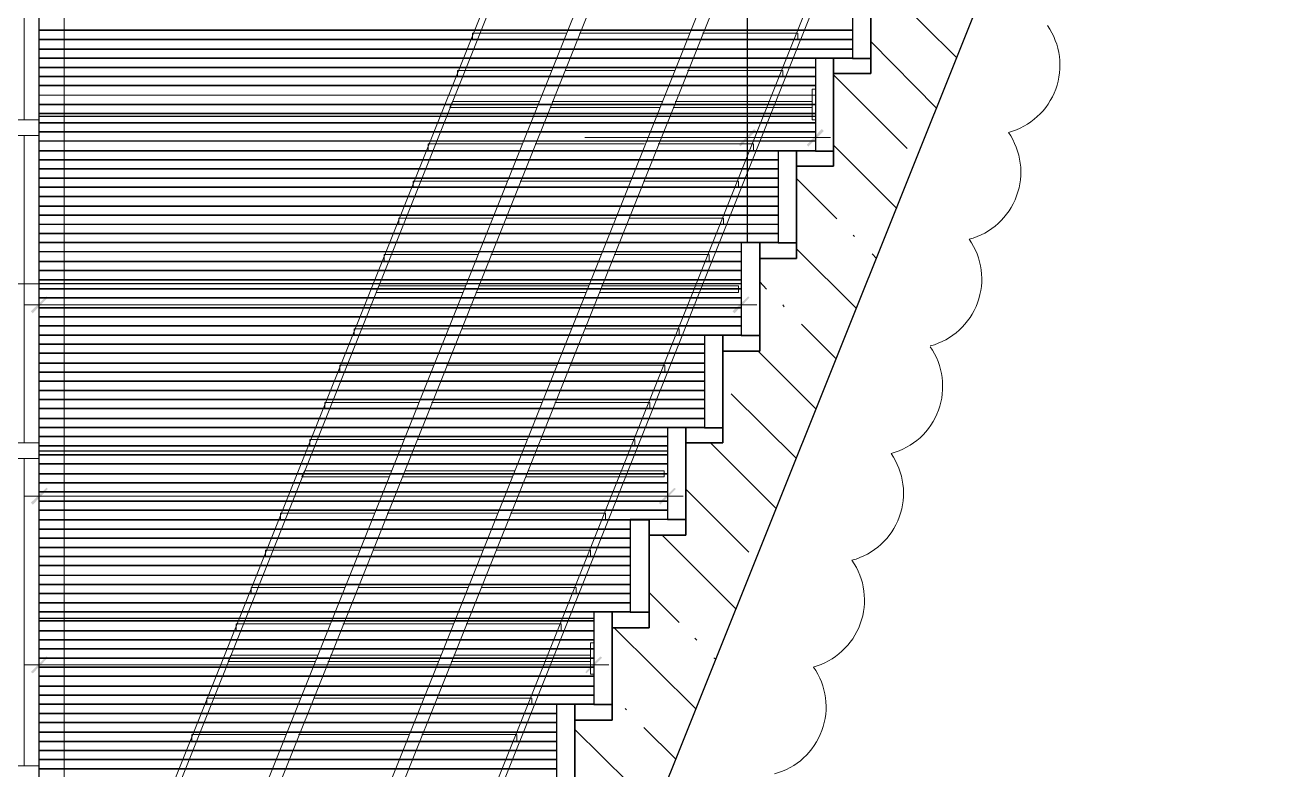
# Model space of a CAD drawing. Header units: millimetres. Extents: x -356862 to 418287, y 0 to 839748.
# Drawn here: x 22.232 to 25.466, y 8.487 to 10.392 of the extents above; entities that cross this region are included whole.
import ezdxf

# ---------------------------------------------------------------- set-up
doc = ezdxf.new("R2010")
doc.units = ezdxf.units.MM
doc.layers.add('PDF _Геометрия', color=7, linetype='Continuous', true_color=0xbababa)
doc.layers.add('PDF _Сплошная заливка', color=7, linetype='Continuous', true_color=0xf50000)

msp = doc.modelspace()

# ---------------------------------------------------------------- linework, layer by layer
at = {"layer": 'PDF _Геометрия', "lineweight": 5}
for points in [[(25.1848, 13.4969), (25.2131, 13.4969), (25.2131, 13.8736), (25.1814, 13.8736), (25.1814, 13.4969), (21.8866, 5.2572), (21.8999, 5.2506), (21.9149, 5.2456), (25.2114, 13.4852), (25.1964, 13.4919), (25.1814, 13.4969)], [(23.6115, 10.3554), (23.3765, 10.3554), (23.3765, 10.372), (23.6165, 10.372)], [(23.6432, 10.3554), (23.9265, 10.3554)], [(23.9315, 10.372), (23.6498, 10.372)], [(23.9648, 10.372), (24.2081, 10.372), (24.2081, 10.3554), (23.9582, 10.3554)], [(23.5732, 10.262), (23.3382, 10.262), (23.3382, 10.277), (23.5798, 10.277)], [(23.6065, 10.262), (23.8882, 10.262)], [(23.8948, 10.277), (23.6132, 10.277)], [(23.9265, 10.277), (24.1698, 10.277), (24.1698, 10.262), (23.9215, 10.262)], [(24.2531, 10.1504), (24.2448, 10.1504), (24.2448, 10.2287), (24.2531, 10.2287)], [(23.5482, 10.197), (23.3248, 10.197), (23.3182, 10.182), (23.5415, 10.182)], [(23.8632, 10.197), (23.5798, 10.197)], [(24.2448, 10.197), (23.8948, 10.197)], [(23.8565, 10.182), (23.5748, 10.182)], [(24.2448, 10.182), (23.8898, 10.182)], [(23.4982, 10.0721), (23.2632, 10.0721), (23.2632, 10.0887), (23.5032, 10.0887)], [(23.5298, 10.0721), (23.8132, 10.0721)], [(23.8165, 10.0887), (23.5365, 10.0887)], [(23.8515, 10.0887), (24.0948, 10.0887), (24.0948, 10.0721), (23.8448, 10.0721)], [(23.4598, 9.9787), (23.2248, 9.9787), (23.2248, 9.9937), (23.4665, 9.9937)], [(23.7815, 9.9937), (23.4982, 9.9937)], [(23.8132, 9.9937), (24.0565, 9.9937), (24.0565, 9.9787), (23.8082, 9.9787)], [(23.4932, 9.9787), (23.7748, 9.9787)], [(23.4215, 9.8837), (23.1882, 9.8837), (23.1882, 9.8987), (23.4282, 9.8987)], [(23.7432, 9.8987), (23.4615, 9.8987)], [(23.7765, 9.8987), (24.0181, 9.8987), (24.0181, 9.8837), (23.7698, 9.8837)], [(23.4548, 9.8837), (23.7365, 9.8837)], [(23.3848, 9.7887), (23.1499, 9.7887), (23.1499, 9.8054), (23.3898, 9.8054)], [(23.7048, 9.8054), (23.4232, 9.8054)], [(23.7382, 9.8054), (23.9815, 9.8054), (23.9815, 9.7887), (23.7315, 9.7887)], [(23.4165, 9.7887), (23.6998, 9.7887)], [(23.3582, 9.7254), (23.1365, 9.7254), (23.1299, 9.7087), (23.3515, 9.7087)], [(23.6665, 9.7087), (23.3848, 9.7087)], [(23.6732, 9.7254), (23.3915, 9.7254)], [(23.7065, 9.7254), (24.0565, 9.7254), (24.0565, 9.7087), (23.6998, 9.7087)], [(23.3082, 9.6004), (23.0732, 9.6004), (23.0732, 9.6154), (23.3148, 9.6154)], [(23.6298, 9.6154), (23.3482, 9.6154)], [(23.6632, 9.6154), (23.9048, 9.6154), (23.9048, 9.6004), (23.6565, 9.6004)], [(23.3415, 9.6004), (23.6232, 9.6004)], [(23.2715, 9.5054), (23.0365, 9.5054), (23.0365, 9.5221), (23.2765, 9.5221)], [(23.5915, 9.5221), (23.3098, 9.5221)], [(23.6248, 9.5221), (23.8682, 9.5221), (23.8682, 9.5054), (23.6182, 9.5054)], [(23.3032, 9.5054), (23.5865, 9.5054)], [(23.2332, 9.4104), (22.9982, 9.4104), (22.9982, 9.4271), (23.2398, 9.4271)], [(23.5548, 9.4271), (23.2715, 9.4271)], [(23.5865, 9.4271), (23.8298, 9.4271), (23.8298, 9.4104), (23.5815, 9.4104)], [(23.2665, 9.4104), (23.5482, 9.4104)], [(23.1948, 9.3171), (22.9599, 9.3171), (22.9599, 9.3321), (23.2015, 9.3321)], [(23.2282, 9.3171), (23.5098, 9.3171)], [(23.5165, 9.3321), (23.2348, 9.3321)], [(23.5498, 9.3321), (23.7915, 9.3321), (23.7915, 9.3171), (23.5432, 9.3171)], [(23.1699, 9.2521), (22.9465, 9.2521), (22.9399, 9.2371), (23.1632, 9.2371)], [(23.4848, 9.2521), (23.2032, 9.2521)], [(23.5182, 9.2521), (23.8665, 9.2521), (23.8665, 9.2371), (23.5115, 9.2371)], [(23.4782, 9.2371), (23.1965, 9.2371)], [(23.1199, 9.1271), (22.8849, 9.1271), (22.8849, 9.1438), (23.1265, 9.1438)], [(23.1532, 9.1271), (23.4348, 9.1271)], [(23.4415, 9.1438), (23.1582, 9.1438)], [(23.4732, 9.1438), (23.7165, 9.1438), (23.7165, 9.1271), (23.4682, 9.1271)], [(23.0815, 9.0338), (22.8465, 9.0338), (22.8465, 9.0488), (23.0882, 9.0488)], [(23.1149, 9.0338), (23.3965, 9.0338)], [(23.4032, 9.0488), (23.1215, 9.0488)], [(23.4365, 9.0488), (23.6782, 9.0488), (23.6782, 9.0338), (23.4298, 9.0338)], [(23.0432, 8.9388), (22.8099, 8.9388), (22.8099, 8.9538), (23.0499, 8.9538)], [(23.0765, 8.9388), (23.3582, 8.9388)], [(23.3648, 8.9538), (23.0832, 8.9538)], [(23.3982, 8.9538), (23.6415, 8.9538), (23.6415, 8.9388), (23.3915, 8.9388)], [(23.0065, 8.8438), (22.7715, 8.8438), (22.7715, 8.8604), (23.0132, 8.8604)], [(23.0399, 8.8438), (23.3215, 8.8438)], [(23.3282, 8.8604), (23.0449, 8.8604)], [(23.3598, 8.8604), (23.6032, 8.8604), (23.6032, 8.8438), (23.3548, 8.8438)], [(23.6865, 8.7321), (23.6782, 8.7321), (23.6782, 8.8121), (23.6865, 8.8121)], [(22.9799, 8.7804), (22.7582, 8.7804), (22.7515, 8.7638), (22.9749, 8.7638)], [(23.2948, 8.7804), (23.0132, 8.7804)], [(23.6782, 8.7804), (23.3282, 8.7804)], [(23.2898, 8.7638), (23.0065, 8.7638)], [(23.6782, 8.7638), (23.3215, 8.7638)], [(22.9299, 8.6554), (22.6965, 8.6554), (22.6965, 8.6704), (22.9365, 8.6704)], [(23.2515, 8.6704), (22.9699, 8.6704)], [(23.2848, 8.6704), (23.5282, 8.6704), (23.5282, 8.6554), (23.2782, 8.6554)], [(22.9632, 8.6554), (23.2448, 8.6554)], [(22.8932, 8.5604), (22.6582, 8.5604), (22.6582, 8.5771), (22.8999, 8.5771)], [(23.2148, 8.5771), (22.9315, 8.5771)], [(23.2465, 8.5771), (23.4898, 8.5771), (23.4898, 8.5604), (23.2398, 8.5604)], [(22.9265, 8.5604), (23.2082, 8.5604)]]:
    msp.add_lwpolyline(points, dxfattribs=at)
for points in [[(21.4149, 5.4656), (21.4316, 5.4656), (24.6481, 13.5036), (24.6315, 13.5036)], [(24.8964, 13.4852), (24.8814, 13.4919), (24.8664, 13.4969), (21.5716, 5.2572), (21.5849, 5.2506), (21.5999, 5.2456)], [(22.2349, 5.4456), (22.2516, 5.4456), (25.4631, 13.4769), (25.4464, 13.4769)]]:
    msp.add_lwpolyline(points, close=True, dxfattribs=at)
at = {"layer": 'PDF _Геометрия', "color": 7, "lineweight": 30}
for points in [[(22.6132, 5.3072), (25.8264, 13.3386)], [(24.3948, 10.5037), (24.3948, 10.2687), (24.2998, 10.2687), (24.2998, 10.0321), (24.2048, 10.0321), (24.2048, 9.7954), (24.1115, 9.7954), (24.1115, 9.5587), (24.0165, 9.5587), (24.0165, 9.3237), (23.9215, 9.3237), (23.9215, 9.0871), (23.8282, 9.0871), (23.8282, 8.8504), (23.7332, 8.8504), (23.7332, 8.6138), (23.6382, 8.6138), (23.6382, 8.3788)]]:
    msp.add_lwpolyline(points, dxfattribs=at)
at = {"layer": 'PDF _Геометрия', "color": 7, "lineweight": 9}
msp.add_lwpolyline([(22.3316, 11.0153), (22.3316, 8.4171), (22.2682, 8.4171), (22.2682, 11.0153)], dxfattribs=at)
at = {"layer": 'PDF _Геометрия', "color": 150, "lineweight": 30, "true_color": 0x0080ff}
for points in [[(22.2682, 7.7088), (22.2682, 11.0153), (24.5365, 11.0153), (24.5365, 10.7804), (24.4415, 10.7804), (24.4415, 10.5437), (24.3481, 10.5437), (24.3481, 10.307), (24.2531, 10.307), (24.2531, 10.0704), (24.1581, 10.0704), (24.1581, 9.8354), (24.0631, 9.8354), (24.0631, 9.5987), (23.9698, 9.5987), (23.9698, 9.3621), (23.8748, 9.3621), (23.8748, 9.1271), (23.7798, 9.1254), (23.7798, 8.8904), (23.6865, 8.8904), (23.6865, 8.6538), (23.5915, 8.6538), (23.5915, 8.4171)], [(24.0798, 9.8354), (24.0798, 11.0153)], [(24.2531, 10.1587), (22.2682, 10.1587)], [(24.0631, 9.7304), (22.2682, 9.7304)], [(23.8748, 9.3021), (22.2682, 9.3021)], [(23.6865, 8.8738), (22.2682, 8.8738)]]:
    msp.add_lwpolyline(points, dxfattribs=at)
at = {"layer": 'PDF _Геометрия', "color": 252, "lineweight": 5, "true_color": 0x989898}
msp.add_lwpolyline([(19.5367, 10.977), (19.595, 10.977), (20.4383, 10.977), (22.2682, 10.977), (22.2682, 10.937), (22.2682, 10.1504), (22.2299, 10.1504), (22.2299, 10.937), (22.2682, 10.937), (20.4383, 10.937), (19.595, 10.937)], dxfattribs=at)
at = {"layer": 'PDF _Геометрия', "color": 7, "lineweight": 30}
for points in [[(24.3481, 10.5437), (24.3481, 10.307), (24.3948, 10.307), (24.3948, 10.5437)], [(24.2531, 10.307), (24.2531, 10.0704), (24.2998, 10.0704), (24.2998, 10.307)], [(24.3948, 10.307), (24.2998, 10.307), (24.2998, 10.2687), (24.3948, 10.2687)], [(24.1581, 10.0704), (24.1581, 9.8354), (24.2048, 9.8354), (24.2048, 10.0704)], [(24.2998, 10.0704), (24.2048, 10.0704), (24.2048, 10.0321), (24.2998, 10.0321)], [(24.0631, 9.8354), (24.0631, 9.5987), (24.1115, 9.5987), (24.1115, 9.8354)], [(24.2048, 9.8354), (24.1115, 9.8354), (24.1115, 9.7954), (24.2048, 9.7954)], [(23.9698, 9.5987), (23.9698, 9.3621), (24.0165, 9.3621), (24.0165, 9.5987)], [(24.1115, 9.5987), (24.0165, 9.5987), (24.0165, 9.5587), (24.1115, 9.5587)], [(23.8748, 9.3621), (23.8748, 9.1271), (23.9215, 9.1271), (23.9215, 9.3621)], [(24.0165, 9.3621), (23.9215, 9.3621), (23.9215, 9.3237), (24.0165, 9.3237)], [(23.7798, 9.1271), (23.7798, 8.8904), (23.8282, 8.8904), (23.8282, 9.1271)], [(23.9215, 9.1271), (23.8282, 9.1271), (23.8282, 9.0871), (23.9215, 9.0871)], [(23.6865, 8.8904), (23.6865, 8.6538), (23.7332, 8.6538), (23.7332, 8.8904)], [(23.8282, 8.8904), (23.7332, 8.8904), (23.7332, 8.8504), (23.8282, 8.8504)], [(23.5915, 8.6538), (23.5915, 8.4171), (23.6382, 8.4171), (23.6382, 8.6538)], [(23.7332, 8.6538), (23.6382, 8.6538), (23.6382, 8.6138), (23.7332, 8.6138)]]:
    msp.add_lwpolyline(points, close=True, dxfattribs=at)
at = {"layer": 'PDF _Геометрия', "color": 7, "lineweight": 18}
for points in [[(22.2682, 10.5087), (22.2682, 9.6387)], [(24.2531, 10.1504), (24.2531, 10.1437)], [(23.6632, 10.1054), (24.0798, 10.1054)], [(24.0398, 10.1054), (24.2915, 10.1054)], [(24.0798, 10.0804), (24.0798, 10.0654)], [(24.0631, 9.6771), (24.0631, 9.7171)], [(24.1031, 9.6771), (22.2299, 9.6771)], [(22.2682, 9.2254), (22.2682, 9.1488)], [(23.8748, 9.2238), (23.8748, 9.1488)], [(23.9148, 9.1871), (22.2299, 9.1871)], [(22.2682, 8.7954), (22.2682, 8.7154)], [(23.6865, 8.7954), (23.6865, 8.7154)], [(22.2299, 8.7554), (23.7248, 8.7554)]]:
    msp.add_lwpolyline(points, dxfattribs=at)
at = {"layer": 'PDF _Геометрия', "color": 8, "lineweight": 9, "true_color": 0x808080}
for points in [[(24.6148, 10.3087), (24.4431, 10.4804)], [(24.5631, 10.1804), (24.3948, 10.3504)], [(24.4881, 10.0771), (24.2998, 10.2654)], [(24.4615, 9.9237), (24.2998, 10.0854)], [(24.3081, 9.8971), (24.2048, 10.0004)], [(24.3531, 9.8521), (24.3498, 9.8554)], [(24.3581, 9.6671), (24.2048, 9.8204)], [(24.4098, 9.7954), (24.3981, 9.8071)], [(24.1281, 9.7171), (24.1115, 9.7354)], [(24.1731, 9.6721), (24.1698, 9.6771)], [(24.3065, 9.5387), (24.2181, 9.6271)], [(24.2548, 9.4104), (24.1065, 9.5587)], [(24.2048, 9.2837), (24.0381, 9.4487)], [(24.1531, 9.1554), (23.9848, 9.3237)], [(24.0831, 9.0438), (23.9215, 9.2054)], [(24.0498, 8.8988), (23.8615, 9.0871)], [(23.9048, 8.8638), (23.8282, 8.9404)], [(23.9482, 8.6421), (23.7382, 8.8504)], [(23.9498, 8.8188), (23.9448, 8.8238)], [(23.9982, 8.7704), (23.9932, 8.7738)], [(23.7698, 8.6404), (23.7665, 8.6438)], [(23.8448, 8.3855), (23.6382, 8.5904)], [(23.8965, 8.5138), (23.8148, 8.5954)]]:
    msp.add_lwpolyline(points, dxfattribs=at)
at = {"layer": 'PDF _Геометрия', "color": 1, "lineweight": 20}
for points in [[(24.5472, 9.5716, 0.52057), (24.6468, 9.8448, 0.520571), (24.7468, 10.1181, 0.520571), (24.8468, 10.3914)], [(24.2472, 8.7499, 0.520571), (24.3468, 9.0231, 0.520571), (24.4468, 9.2964, 0.520571), (24.5468, 9.5698)]]:
    msp.add_lwpolyline(points, format="xyb", dxfattribs=at)
at = {"layer": 'PDF _Геометрия', "color": 254, "lineweight": 5, "true_color": 0xdcdcdc}
for points in [[(24.3481, 10.3804), (22.2682, 10.3804)], [(24.3481, 10.357), (22.2682, 10.357)], [(24.3481, 10.3304), (22.2682, 10.3304)], [(24.2531, 10.307), (22.2682, 10.307)], [(24.2531, 10.2837), (22.2682, 10.2837)], [(24.2531, 10.262), (22.2682, 10.262)], [(24.2531, 10.2387), (22.2682, 10.2387)], [(24.2531, 10.2137), (22.2682, 10.2137)], [(24.2531, 10.1887), (22.2682, 10.1887)], [(24.2531, 10.1654), (22.2682, 10.1654)], [(24.2531, 10.1437), (22.2682, 10.1437)], [(24.2531, 10.1204), (22.2682, 10.1204)], [(24.2531, 10.097), (22.2682, 10.097)], [(24.1581, 10.0704), (22.2682, 10.0704)], [(24.1581, 10.0471), (22.2682, 10.0471)], [(24.1581, 10.0237), (22.2682, 10.0237)], [(24.1581, 10.0021), (22.2682, 10.0021)], [(24.1581, 9.9787), (22.2682, 9.9787)], [(24.1581, 9.9554), (22.2682, 9.9554)], [(24.1581, 9.9287), (22.2682, 9.9287)], [(24.1581, 9.9054), (22.2682, 9.9054)], [(24.1581, 9.8821), (22.2682, 9.8821)], [(24.1581, 9.8604), (22.2682, 9.8604)], [(24.1581, 9.8371), (22.2682, 9.8371)], [(24.0631, 9.8354), (22.2682, 9.8354), (24.1581, 9.8354)], [(24.0631, 9.8137), (22.2682, 9.8137)], [(24.0631, 9.7871), (22.2682, 9.7871)], [(24.0631, 9.7637), (22.2682, 9.7637)], [(24.0631, 9.7404), (22.2682, 9.7404)], [(24.0631, 9.7187), (22.2682, 9.7187)], [(24.0631, 9.6954), (22.2682, 9.6954)], [(24.0631, 9.6687), (22.2682, 9.6687)], [(24.0631, 9.6454), (22.2682, 9.6454)], [(24.0631, 9.6221), (22.2682, 9.6221)], [(24.0631, 9.6004), (22.2682, 9.6004)], [(23.9698, 9.5987), (22.2682, 9.5987), (24.0631, 9.5987)], [(23.9698, 9.5771), (22.2682, 9.5771)], [(23.9698, 9.5537), (22.2682, 9.5537)], [(23.9698, 9.5271), (22.2682, 9.5271)], [(23.9698, 9.5037), (22.2682, 9.5037)], [(23.9698, 9.4804), (22.2682, 9.4804)], [(23.9698, 9.4587), (22.2682, 9.4587)], [(23.9698, 9.4354), (22.2682, 9.4354)], [(23.9698, 9.4121), (22.2682, 9.4121)], [(23.9698, 9.3854), (22.2682, 9.3854)], [(23.8748, 9.3621), (22.2682, 9.3621)], [(23.8748, 9.3387), (22.2682, 9.3387)], [(23.8748, 9.3171), (22.2682, 9.3171)], [(23.8748, 9.2937), (22.2682, 9.2937)], [(23.8748, 9.2704), (22.2682, 9.2704)], [(23.8748, 9.2438), (22.2682, 9.2438)], [(23.8748, 9.2204), (22.2682, 9.2204)], [(23.8748, 9.1971), (22.2682, 9.1971)], [(23.8748, 9.1754), (22.2682, 9.1754)], [(23.8748, 9.1521), (22.2682, 9.1521)], [(23.8282, 9.1254), (22.2682, 9.1254)], [(23.7798, 9.1021), (22.2682, 9.1021)], [(23.7798, 9.0788), (22.2682, 9.0788)], [(23.7798, 9.0571), (22.2682, 9.0571)], [(23.7798, 9.0338), (22.2682, 9.0338)], [(23.7798, 9.0104), (22.2682, 9.0104)], [(23.7798, 8.9838), (22.2682, 8.9838)], [(23.7798, 8.9604), (22.2682, 8.9604)], [(23.7798, 8.9371), (22.2682, 8.9371)], [(23.7798, 8.9154), (22.2682, 8.9154)], [(23.7798, 8.8921), (22.2682, 8.8921)], [(23.6865, 8.8688), (22.2682, 8.8688)], [(23.6865, 8.8421), (22.2682, 8.8421)], [(23.6865, 8.8188), (22.2682, 8.8188)], [(23.6865, 8.7954), (22.2682, 8.7954)], [(23.6865, 8.7738), (22.2682, 8.7738)], [(23.6865, 8.7504), (22.2682, 8.7504)], [(23.6865, 8.7271), (22.2682, 8.7271)], [(23.6865, 8.7004), (22.2682, 8.7004)], [(23.6865, 8.6771), (22.2682, 8.6771)], [(23.6865, 8.6554), (22.2682, 8.6554)], [(23.5915, 8.6321), (22.2682, 8.6321)], [(23.5915, 8.6088), (22.2682, 8.6088)], [(23.5915, 8.5821), (22.2682, 8.5821)], [(23.5915, 8.5588), (22.2682, 8.5588)], [(23.5915, 8.5354), (22.2682, 8.5354)], [(23.5915, 8.5138), (22.2682, 8.5138)], [(23.5915, 8.4904), (22.2682, 8.4904)]]:
    msp.add_lwpolyline(points, dxfattribs=at)
for points in [[(22.2682, 10.3787), (24.3481, 10.3787)], [(22.2682, 10.3554), (24.3481, 10.3554)], [(22.2682, 10.332), (24.3481, 10.332)], [(22.2682, 10.3087), (24.3481, 10.3087)], [(22.2682, 10.2854), (24.2531, 10.2854)], [(22.2682, 10.2604), (24.2531, 10.2604)], [(22.2682, 10.237), (24.2531, 10.237)], [(22.2682, 10.2137), (24.2531, 10.2137)], [(22.2682, 10.1904), (24.2531, 10.1904)], [(22.2682, 10.167), (24.2531, 10.167)], [(22.2682, 10.142), (24.2531, 10.142)], [(22.2682, 10.1187), (24.2531, 10.1187)], [(22.2682, 10.0954), (24.2531, 10.0954)], [(22.2682, 10.0721), (24.2531, 10.0721)], [(22.2682, 10.0487), (24.1581, 10.0487)], [(22.2682, 10.0254), (24.1581, 10.0254)], [(22.2682, 10.0004), (24.1581, 10.0004)], [(22.2682, 9.9771), (24.1581, 9.9771)], [(22.2682, 9.9537), (24.1581, 9.9537)], [(22.2682, 9.9304), (24.1581, 9.9304)], [(22.2682, 9.9071), (24.1581, 9.9071)], [(22.2682, 9.8837), (24.1581, 9.8837)], [(22.2682, 9.8587), (24.1581, 9.8587)], [(22.2682, 9.8121), (24.0631, 9.8121)], [(22.2682, 9.7887), (24.0631, 9.7887)], [(22.2682, 9.7654), (24.0631, 9.7654)], [(22.2682, 9.7421), (24.0631, 9.7421)], [(22.2682, 9.7171), (24.0631, 9.7171)], [(22.2682, 9.6937), (24.0631, 9.6937)], [(22.2682, 9.6704), (24.0631, 9.6704)], [(22.2682, 9.6471), (24.0631, 9.6471)], [(22.2682, 9.6237), (24.0631, 9.6237)], [(22.2682, 9.5754), (23.9698, 9.5754)], [(22.2682, 9.5521), (23.9698, 9.5521)], [(22.2682, 9.5287), (23.9698, 9.5287)], [(22.2682, 9.5054), (23.9698, 9.5054)], [(22.2682, 9.4821), (23.9698, 9.4821)], [(22.2682, 9.4571), (23.9698, 9.4571)], [(22.2682, 9.4337), (23.9698, 9.4337)], [(22.2682, 9.4104), (23.9698, 9.4104)], [(22.2682, 9.3871), (23.9698, 9.3871)], [(22.2682, 9.3637), (23.9698, 9.3637)], [(22.2682, 9.3404), (23.8748, 9.3404)], [(22.2682, 9.3154), (23.8748, 9.3154)], [(22.2682, 9.2921), (23.8748, 9.2921)], [(22.2682, 9.2687), (23.8748, 9.2687)], [(22.2682, 9.2454), (23.8748, 9.2454)], [(22.2682, 9.2221), (23.8748, 9.2221)], [(22.2682, 9.1988), (23.8748, 9.1988)], [(22.2682, 9.1738), (23.8748, 9.1738)], [(22.2682, 9.1504), (23.8748, 9.1504)], [(22.2682, 9.1271), (23.8748, 9.1271)], [(22.2682, 9.1038), (23.7798, 9.1038)], [(22.2682, 9.0804), (23.7798, 9.0804)], [(22.2682, 9.0554), (23.7798, 9.0554)], [(22.2682, 9.0321), (23.7798, 9.0321)], [(22.2682, 9.0088), (23.7798, 9.0088)], [(22.2682, 8.9854), (23.7798, 8.9854)], [(22.2682, 8.9621), (23.7798, 8.9621)], [(22.2682, 8.9388), (23.7798, 8.9388)], [(22.2682, 8.9138), (23.7798, 8.9138)], [(22.2682, 8.8904), (23.7798, 8.8904)], [(22.2682, 8.8671), (23.6865, 8.8671)], [(22.2682, 8.8438), (23.6865, 8.8438)], [(22.2682, 8.8204), (23.6865, 8.8204)], [(22.2682, 8.7971), (23.6865, 8.7971)], [(22.2682, 8.7721), (23.6865, 8.7721)], [(22.2682, 8.7488), (23.6865, 8.7488)], [(22.2682, 8.7254), (23.6865, 8.7254)], [(22.2682, 8.7021), (23.6865, 8.7021)], [(22.2682, 8.6788), (23.6865, 8.6788)], [(22.2682, 8.6538), (23.6865, 8.6538)], [(22.2682, 8.6304), (23.5915, 8.6304)], [(22.2682, 8.6071), (23.5915, 8.6071)], [(22.2682, 8.5838), (23.5915, 8.5838)], [(22.2682, 8.5604), (23.5915, 8.5604)], [(22.2682, 8.5371), (23.5915, 8.5371)], [(22.2682, 8.5121), (23.5915, 8.5121)], [(22.2682, 8.4888), (23.5915, 8.4888)]]:
    msp.add_lwpolyline(points, close=True, dxfattribs=at)
at = {"layer": 'PDF _Геометрия', "color": 252, "lineweight": 5, "true_color": 0x989898}
for points in [[(20.4383, 10.1504), (22.2682, 10.1504), (22.2682, 10.1104), (22.2682, 9.3237), (22.2299, 9.3237), (22.2299, 10.1104), (22.2682, 10.1104), (20.4383, 10.1104), (19.575, 10.1104), (19.575, 10.1504)], [(20.4383, 9.3237), (22.2682, 9.3237), (22.2682, 9.2837), (22.2682, 8.4971), (22.2299, 8.4971), (22.2299, 9.2837), (22.2682, 9.2837), (20.4383, 9.2837), (19.575, 9.2837), (19.575, 9.3237)], [(20.4383, 8.4971), (22.2682, 8.4971), (22.2682, 8.4571), (20.4383, 8.4571), (19.575, 8.4571), (19.575, 8.4971)]]:
    msp.add_lwpolyline(points, close=True, dxfattribs=at)
at = {"layer": 'PDF _Геометрия', "color": 7, "lineweight": 18}
msp.add_lwpolyline([(22.0966, 9.7304), (22.2949, 9.7304)], close=True, dxfattribs=at)
at = {"layer": 'PDF _Геометрия', "color": 1, "lineweight": 20}
msp.add_arc((24.1031, 8.6481), 0.1775, 284.9634, 34.9641, dxfattribs=at)
at = {"layer": 'PDF _Сплошная заливка', "color": 7, "transparency": 33554559}
for points in [[(24.0965, 10.127), (24.0615, 10.082), (24.0581, 10.087)], [(24.1015, 10.122), (24.0965, 10.127), (24.0615, 10.082)], [(24.2315, 10.087), (24.2348, 10.082), (24.2698, 10.127)], [(24.2348, 10.082), (24.2698, 10.127), (24.2748, 10.122)], [(22.2866, 9.6987), (22.2516, 9.6554), (22.2466, 9.6604)], [(22.2899, 9.6954), (22.2866, 9.6987), (22.2516, 9.6554)], [(24.0415, 9.6604), (24.0465, 9.6554), (24.0815, 9.6987)], [(24.0465, 9.6554), (24.0815, 9.6987), (24.0848, 9.6954)], [(22.2866, 9.2088), (22.2516, 9.1654), (22.2466, 9.1704)], [(22.2899, 9.2054), (22.2866, 9.2088), (22.2516, 9.1654)], [(23.8532, 9.1704), (23.8565, 9.1654), (23.8932, 9.2088)], [(23.8565, 9.1654), (23.8932, 9.2088), (23.8965, 9.2054)], [(22.2866, 8.7771), (22.2516, 8.7338), (22.2466, 8.7371)], [(22.2899, 8.7738), (22.2866, 8.7771), (22.2516, 8.7338)], [(23.6648, 8.7371), (23.6682, 8.7338), (23.7032, 8.7771)], [(23.6682, 8.7338), (23.7032, 8.7771), (23.7082, 8.7738)]]:
    msp.add_solid(points, dxfattribs=at)

doc.saveas('drawing.dxf')
